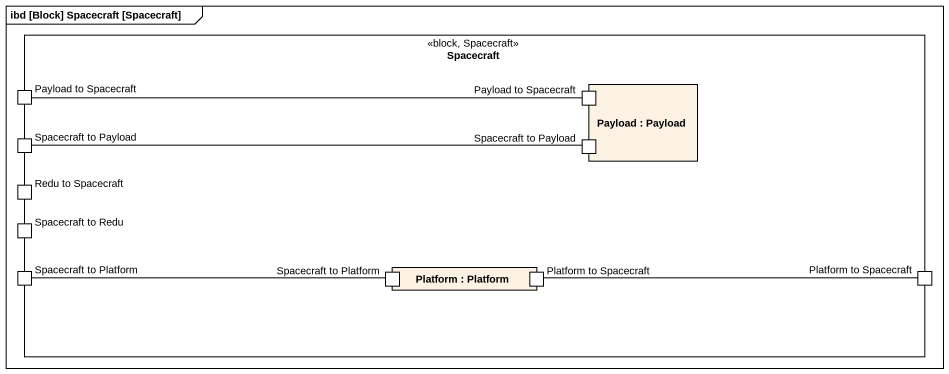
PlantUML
@startuml
mainframe ibd [Block] Spacecraft [Spacecraft]
rectangle Spacecraft <<block, Spacecraft>> {
  port "Payload to Spacecraft" as Payload_to_Spacecraft
  rectangle "Payload : Payload" as Payload {
    port "Payload to Spacecraft" as Payload_to_Spacecraft_2
    port "Spacecraft to Payload" as Spacecraft_to_Payload_2
  }
  port "Spacecraft to Payload" as Spacecraft_to_Payload
  port "Redu to Spacecraft" as Redu_to_Spacecraft
  port "Spacecraft to Redu" as Spacecraft_to_Redu
  rectangle "Platform : Platform" as Platform {
    port "Spacecraft to Platform" as Spacecraft_to_Platform_2
    port "Platform to Spacecraft" as Platform_to_Spacecraft
  }
  port "Spacecraft to Platform" as Spacecraft_to_Platform
  port "Platform to Spacecraft" as Platform_to_Spacecraft_2
}
Payload_to_Spacecraft_2 -left- Payload_to_Spacecraft
Spacecraft_to_Payload -right- Spacecraft_to_Payload_2
Spacecraft_to_Platform -right- Spacecraft_to_Platform_2
Platform_to_Spacecraft -right- Platform_to_Spacecraft_2
@enduml
